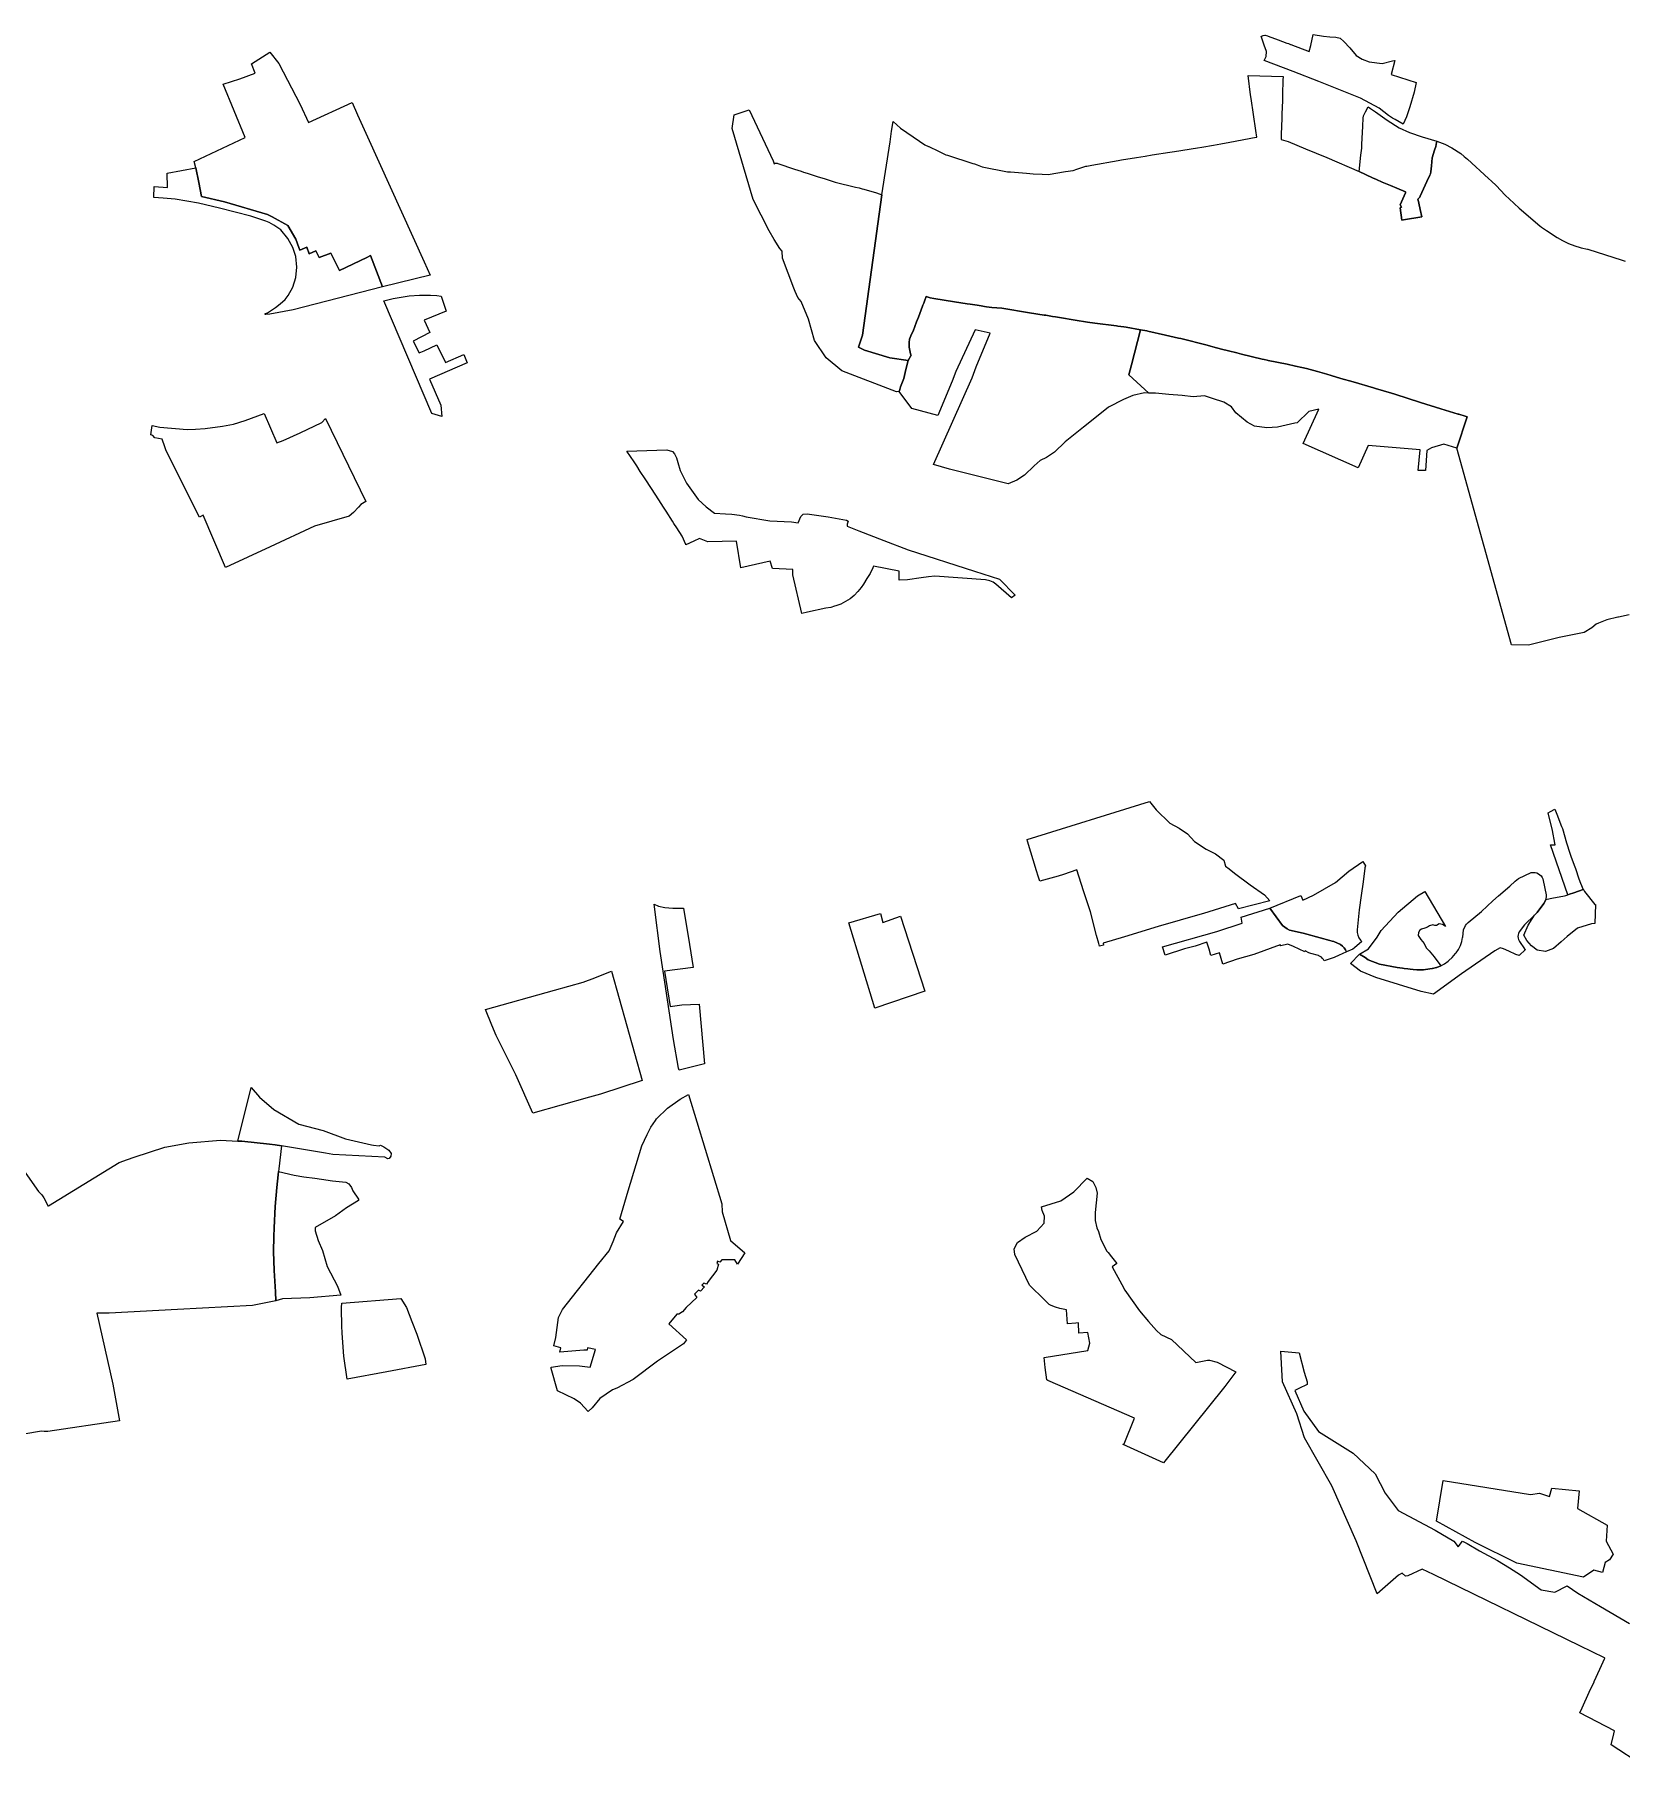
# Model space of a CAD drawing. Header units: inches. Extents: x 280195 to 293923, y 9098893 to 9120289.
# Drawn here: x 285872 to 288220, y 9104739 to 9107299 of the extents above; entities that cross this region are included whole.
import ezdxf

# ---------------------------------------------------------------- set-up
doc = ezdxf.new("R2010")
doc.units = ezdxf.units.IN
doc.header["$MEASUREMENT"] = 0
doc.layers.add('CIS', color=7, linetype='Continuous')

msp = doc.modelspace()

# ---------------------------------------------------------------- linework, layer by layer
at = {"layer": 'CIS'}
for points in [[(287866.1186, 9107256.7164), (287881.5318, 9107260.2054), (287884.5794, 9107260.9872), (287879.3888, 9107240.1448), (287916.5897, 9107228.5557), (287913.1778, 9107214.2717), (287906.8448, 9107192.6353), (287901.9339, 9107177.7503), (287897.348, 9107166.7185), (287885.0623, 9107173.7959), (287881.5598, 9107175.8136), (287875.2176, 9107179.4671), (287861.5077, 9107190.5021), (287833.991, 9107205.3188), (287772.5017, 9107229.6605), (287734.4016, 9107244.583), (287691.6269, 9107260.7343), (287694.5095, 9107266.8765), (287694.9857, 9107274.4965), (287691.3345, 9107283.8627), (287686.9359, 9107296.7645), (287688.8914, 9107297.5465), (287689.9955, 9107298.0056), (287692.4825, 9107298.5852), (287693.2037, 9107298.4756), (287696.6281, 9107297.4504), (287697.3859, 9107297.0989), (287712.1397, 9107291.657), (287725.1649, 9107286.7946), (287727.4822, 9107285.9296), (287730.3871, 9107284.8452), (287731.1188, 9107284.572), (287757.858, 9107274.2582), (287760.2873, 9107283.1745), (287763.8049, 9107299.2393), (287779.1234, 9107296.7215), (287788.6484, 9107296.0864), (287797.3797, 9107295.2929), (287803.8885, 9107293.864), (287809.4446, 9107288.9428), (287818.0172, 9107279.894), (287827.5424, 9107268.3052), (287836.4323, 9107262.749), (287846.9097, 9107258.9389), (287866.1186, 9107256.7164)], [(286265.1482, 9107195.6929), (286277.3534, 9107169.3334), (286342.0441, 9107198.7418), (286350.0054, 9107180.7449), (286364.5867, 9107147.7831), (286448.6185, 9106963.1796), (286457.5124, 9106943.3744), (286387.1527, 9106925.9257), (286369.3633, 9106972.2563), (286363.8751, 9106969.6435), (286323.511, 9106950.428), (286310.8109, 9106975.9605), (286293.0838, 9106969.4782), (286288.4271, 9106979.2147), (286278.5052, 9106975.0873), (286275.2508, 9106984.533), (286264.7733, 9106980.2996), (286263.2917, 9106984.4271), (286258.7849, 9106996.6597), (286246.8786, 9107017.0327), (286223.5688, 9107029.574), (286216.7161, 9107032.8813), (286153.0572, 9107051.7726), (286119.2434, 9107059.5513), (286115.1797, 9107080.417), (286110.9884, 9107101.9377), (286108.4072, 9107111.2771), (286183.9358, 9107146.9417), (286151.4825, 9107225.7396), (286175.8067, 9107233.726), (286198.6453, 9107242.3431), (286193.1814, 9107256.1239), (286220.3277, 9107273.2689), (286233.6627, 9107256.4414), (286265.1482, 9107195.6929)], [(286964.8452, 9107112.4882), (286966.4265, 9107108.1723), (286967.3019, 9107108.5806), (286968.1398, 9107108.8051), (286968.5218, 9107108.9074), (286969.7799, 9107109.0175), (286971.038, 9107108.9074), (286971.957, 9107108.6827), (286971.9732, 9107108.6773), (286996.6332, 9107100.4096), (287006.4642, 9107097.1137), (287009.8635, 9107095.974), (287015.5546, 9107094.0659), (287030.3107, 9107089.3106), (287041.7614, 9107085.72), (287046.1904, 9107084.3312), (287056.8511, 9107080.9884), (287086.6818, 9107073.7048), (287092.0417, 9107072.3959), (287096.8836, 9107071.0303), (287099.272, 9107070.3567), (287118.0678, 9107065.0555), (287125.6198, 9107062.3849), (287097.1932, 9106854.4032), (287091.2368, 9106836.7202), (287100.0666, 9106832.3095), (287137.7051, 9106821.13), (287164.7432, 9106817.0517), (287161.527, 9106804.0017), (287158.352, 9106790.6667), (287155.6003, 9106782.835), (287153.272, 9106777.9667), (287152.2354, 9106774.3962), (287151.367, 9106771.405), (287147.4954, 9106770.7872), (287066.5884, 9106801.7473), (287043.305, 9106821.0092), (287026.16, 9106846.8325), (287017.4818, 9106878.1592), (287006.475, 9106904.1942), (287001.395, 9106910.3327), (286997.3733, 9106919.2227), (286995.5936, 9106923.9893), (286978.9582, 9106968.5411), (286978.1116, 9106978.9128), (286974.9366, 9106982.7229), (286966.4698, 9106996.2695), (286959.0615, 9107008.9695), (286935.6334, 9107055.1284), (286904.5631, 9107160.1316), (286907.1032, 9107180.4516), (286929.6457, 9107188.0717), (286964.8452, 9107112.4882)], [(287841.3513, 9107185.006), (287845.243, 9107192.5813), (287848.8288, 9107190.1634), (287856.1949, 9107185.2104), (287873.5939, 9107172.8914), (287891.2469, 9107161.3343), (287906.7409, 9107154.6033), (287925.029, 9107148.2533), (287946.9653, 9107141.5571), (287946.509, 9107139.43), (287945.2662, 9107133.6354), (287943.5206, 9107128.1099), (287939.9196, 9107116.7115), (287938.9623, 9107105.1518), (287938.2268, 9107096.2735), (287937.358, 9107093.0303), (287936.6581, 9107091.5379), (287932.1742, 9107081.9765), (287922.5029, 9107060.1615), (287921.669, 9107058.6631), (287919.7465, 9107056.5912), (287918.6017, 9107055.808), (287919.1997, 9107054.2023), (287921.7618, 9107043.1669), (287922.3258, 9107040.7378), (287924.9046, 9107029.6305), (287897.6151, 9107025.0493), (287895.2294, 9107024.5801), (287892.8238, 9107043.1191), (287894.5701, 9107044.0716), (287892.665, 9107047.4053), (287900.6175, 9107065.1719), (287900.3977, 9107066.6362), (287887.7721, 9107071.9289), (287878.5733, 9107075.7851), (287866.16, 9107080.9887), (287857.7768, 9107084.7937), (287851.7358, 9107087.1519), (287851.6727, 9107087.5644), (287832.0392, 9107096.4759), (287834.6569, 9107120.748), (287835.7715, 9107131.0833), (287836.1199, 9107137.1386), (287837.1197, 9107154.5142), (287837.4589, 9107163.5709), (287837.9026, 9107175.4154), (287838.2388, 9107178.9474), (287841.3513, 9107185.006)], [(286115.1797, 9107080.417), (286119.2434, 9107059.5513), (286153.0572, 9107051.7726), (286216.7161, 9107032.8813), (286223.5688, 9107029.574), (286246.8786, 9107017.0327), (286258.7849, 9106996.6597), (286263.2917, 9106984.4271), (286264.7733, 9106980.2996), (286275.2508, 9106984.533), (286278.5052, 9106975.0873), (286288.4271, 9106979.2147), (286293.0838, 9106969.4782), (286310.8109, 9106975.9605), (286323.511, 9106950.428), (286363.8751, 9106969.6435), (286369.3633, 9106972.2563), (286387.1527, 9106925.9257), (286254.9204, 9106892.1157), (286220.2176, 9106885.6995), (286214.3041, 9106884.9455), (286213.431, 9106885.1042), (286213.2325, 9106885.5805), (286213.3974, 9106886.3845), (286213.8681, 9106886.5499), (286217.0505, 9106887.668), (286228.798, 9106895.288), (286235.4656, 9106900.6856), (286243.0856, 9106907.5118), (286247.6893, 9106913.3856), (286254.5156, 9106925.6094), (286258.6431, 9106940.0556), (286260.0719, 9106954.9782), (286258.643, 9106971.0119), (286254.5156, 9106984.1882), (286246.7368, 9106997.3645), (286236.6346, 9107010.1702), (286226.1947, 9107017.4016), (286219.2144, 9107021.2439), (286214.1897, 9107023.3559), (286191.9647, 9107030.6319), (286145.9271, 9107042.5382), (286114.9708, 9107049.682), (286080.4426, 9107055.6351), (286062.5832, 9107057.4873), (286048.7129, 9107058.2766), (286049.2345, 9107074.3151), (286069.0783, 9107073.0451), (286068.4433, 9107094.1589), (286110.9884, 9107101.9377), (286115.1797, 9107080.417)], [(286388.865, 9106905.493), (286402.6193, 9106908.9057), (286414.6578, 9106911.0224), (286426.5642, 9106912.8745), (286441.7777, 9106913.9328), (286458.0496, 9106913.8004), (286467.31, 9106913.4037), (286473.6387, 9106912.2858), (286481.3518, 9106890.1526), (286448.6757, 9106876.5265), (286457.01, 9106858.6671), (286432.536, 9106845.7025), (286441.3996, 9106828.3723), (286448.4236, 9106831.5295), (286467.5934, 9106840.1463), (286480.1611, 9106814.0847), (286507.4133, 9106825.991), (286512.0435, 9106813.4233), (286456.7719, 9106789.3131), (286473.3613, 9106750.9749), (286474.8549, 9106734.1543), (286459.8624, 9106738.5357), (286388.865, 9106905.493)], [(287202.8185, 9106908.654), (287233.3541, 9106903.9353), (287233.359, 9106903.9473), (287252.0375, 9106901.0644), (287256.3193, 9106900.4036), (287267.0538, 9106898.7467), (287272.5759, 9106897.8945), (287277.5733, 9106897.123), (287280.7105, 9106896.6388), (287288.3922, 9106895.4532), (287288.4067, 9106895.6162), (287303.4425, 9106894.3054), (287344.2071, 9106887.7001), (287365.9385, 9106884.2882), (287368.229, 9106883.9285), (287378.4095, 9106882.3301), (287382.9712, 9106881.561), (287388.4289, 9106880.6409), (287411.8749, 9106876.6881), (287430.0418, 9106874.0125), (287440.8515, 9106872.4205), (287472.7908, 9106868.3157), (287472.8308, 9106868.3105), (287474.9989, 9106868.0319), (287483.6819, 9106866.916), (287487.4721, 9106866.2619), (287508.6581, 9106862.6058), (287495.0316, 9106810.9053), (287491.1019, 9106795.9954), (287520.6098, 9106769.0047), (287514.3586, 9106769.1072), (287497.264, 9106765.1991), (287483.4263, 9106759.6108), (287461.0732, 9106747.9021), (287433.664, 9106725.815), (287424.2898, 9106718.4107), (287396.941, 9106696.8092), (287381.2405, 9106681.641), (287369.2656, 9106673.6577), (287360.2179, 9106669.1338), (287351.1702, 9106661.1507), (287337.0665, 9106647.3129), (287325.6238, 9106639.862), (287312.8506, 9106634.8058), (287225.833, 9106656.0945), (287202.3782, 9106663.3213), (287259.3023, 9106791.6489), (287265.4936, 9106807.5239), (287285.8739, 9106857.7712), (287264.1242, 9106862.2208), (287235.2571, 9106800.8158), (287229.8652, 9106786.593), (287208.5171, 9106735.8449), (287169.9937, 9106746.0049), (287151.367, 9106771.405), (287152.2354, 9106774.3962), (287153.272, 9106777.9667), (287155.6003, 9106782.835), (287158.352, 9106790.6667), (287161.527, 9106804.0017), (287164.7432, 9106817.0517), (287168.9917, 9106825.1467), (287168.804, 9106825.3885), (287167.9958, 9106827.1679), (287166.4056, 9106836.5964), (287166.0875, 9106840.7809), (287166.2641, 9106843.6363), (287166.5646, 9106848.4933), (287169.8485, 9106855.9982), (287169.8922, 9106856.0983), (287171.9186, 9106860.7291), (287177.0786, 9106874.0675), (287179.8064, 9106881.1185), (287186.1524, 9106897.5222), (287186.6964, 9106898.9288), (287187.8546, 9106901.9224), (287189.5527, 9106906.4366), (287191.0698, 9106910.4695), (287191.0716, 9106910.4743), (287191.5512, 9106911.7492), (287197.1717, 9106910.0528), (287202.742, 9106908.6728), (287202.8185, 9106908.654)], [(287884.6344, 9106767.0879), (287922.8746, 9106755.0108), (287953.0878, 9106745.4686), (287978.3625, 9106737.9234), (287979.3408, 9106737.6313), (287988.6944, 9106734.839), (287991.9914, 9106733.8547), (287976.3485, 9106687.3508), (287957.1493, 9106693.1213), (287939.0553, 9106687.8317), (287932.077, 9106684.0742), (287929.9939, 9106654.2624), (287919.097, 9106654.557), (287922.2365, 9106684.8789), (287845.3268, 9106691.1678), (287830.6951, 9106658.2466), (287749.2033, 9106694.23), (287772.2221, 9106745.0301), (287757.67, 9106741.5905), (287740.2074, 9106724.9217), (287736.9224, 9106724.175), (287711.1032, 9106718.3072), (287695.2282, 9106717.2488), (287677.2365, 9106720.1592), (287666.3885, 9106725.7155), (287649.4552, 9106739.4737), (287643.1051, 9106748.4697), (287631.9926, 9106755.3489), (287614.7947, 9106760.6405), (287603.4176, 9106764.8739), (287586.4842, 9106763.551), (287569.9212, 9106765.403), (287550.342, 9106766.726), (287530.4982, 9106768.8426), (287520.6098, 9106769.0047), (287491.1019, 9106795.9954), (287495.0316, 9106810.9053), (287508.6581, 9106862.6058), (287518.0758, 9106860.9807), (287519.5812, 9106860.6345), (287545.5025, 9106854.6736), (287564.5395, 9106850.2959), (287568.3429, 9106849.4213), (287606.9254, 9106839.6163), (287612.0488, 9106838.3142), (287615.6461, 9106837.4001), (287628.538, 9106834.0431), (287638.6576, 9106831.4081), (287651.0106, 9106828.1916), (287657.9256, 9106826.391), (287688.3754, 9106819.2062), (287691.3618, 9106818.5016), (287695.8948, 9106817.4319), (287697.2741, 9106817.1065), (287725.3435, 9106811.7357), (287737.955, 9106808.8737), (287747.1888, 9106806.7782), (287754.1577, 9106805.1967), (287770.2726, 9106800.6851), (287784.3781, 9106796.7362), (287790.6214, 9106794.9221), (287805.1337, 9106790.7056), (287823.2146, 9106785.452), (287853.1035, 9106776.5591), (287856.4494, 9106775.5636), (287879.7389, 9106768.634), (287884.6344, 9106767.0879)], [(286212.1469, 9106738.5486), (286230.4918, 9106695.3568), (286239.9635, 9106698.5436), (286265.046, 9106709.9735), (286297.2194, 9106725.531), (286302.8286, 9106731.246), (286362.4676, 9106608.3416), (286355.0592, 9106604.1082), (286351.355, 9106599.8749), (286344.2113, 9106592.2019), (286337.5967, 9106586.9103), (286286.532, 9106572.0936), (286220.5918, 9106541.4417), (286154.7773, 9106510.8482), (286121.9078, 9106588.1273), (286116.0871, 9106585.164), (286102.3287, 9106612.4691), (286066.4511, 9106684.8592), (286064.9588, 9106689.4947), (286061.1489, 9106700.6866), (286050.2745, 9106702.9091), (286047.0201, 9106706.3222), (286044.1626, 9106707.116), (286046.3851, 9106721.0067), (286057.4183, 9106718.7048), (286098.1376, 9106715.0535), (286110.2292, 9106715.2652), (286124.6226, 9106716.3235), (286150.3401, 9106720.1335), (286166.3209, 9106723.0969), (286183.8893, 9106728.2827), (286212.1469, 9106738.5486)], [(286992.2885, 9106578.3062), (287001.9722, 9106576.7186), (287005.7822, 9106586.2437), (287009.5922, 9106589.7362), (287015.1485, 9106590.0537), (287046.5811, 9106585.9262), (287073.7274, 9106580.8462), (287075.7911, 9106579.4173), (287074.3624, 9106575.1312), (287074.3624, 9106572.1149), (287091.6662, 9106565.1299), (287128.6695, 9106550.8731), (287164.7254, 9106536.9813), (287262.799, 9106505.5985), (287299.9466, 9106493.5335), (287323.2829, 9106469.8797), (287317.7266, 9106465.7522), (287294.2316, 9106486.0722), (287290.5803, 9106489.0885), (287285.659, 9106491.311), (287279.1503, 9106492.7398), (287204.2201, 9106497.9785), (287195.0126, 9106497.1848), (287183.7799, 9106495.7837), (287163.58, 9106492.581), (287151.6738, 9106491.946), (287151.6738, 9106505.281), (287113.7018, 9106512.8297), (287112.5765, 9106510.5128), (287108.5075, 9106502.1346), (287103.8073, 9106494.486), (287098.6675, 9106486.1219), (287095.4317, 9106481.2858), (287090.4713, 9106475.1604), (287084.898, 9106469.5869), (287078.7725, 9106464.6266), (287072.1622, 9106460.3338), (287065.1392, 9106456.7555), (287057.7808, 9106453.9309), (287055.9908, 9106453.4513), (287050.1674, 9106451.8907), (287043.0011, 9106450.7253), (287015.9724, 9106444.5681), (287007.6061, 9106442.6624), (286994.3357, 9106499.8901), (286994.3357, 9106508.0922), (286964.1731, 9106509.1506), (286960.7336, 9106519.9985), (286917.3418, 9106510.209), (286910.9918, 9106549.6319), (286868.3938, 9106548.8382), (286855.9583, 9106553.6007), (286847.4916, 9106549.8965), (286836.0425, 9106544.5507), (286835.9571, 9106544.7352), (286830.1476, 9106557.2856), (286822.3339, 9106569.5418), (286818.1851, 9106576.0496), (286815.9379, 9106579.5744), (286806.6233, 9106594.1848), (286802.9155, 9106599.9028), (286799.3028, 9106605.474), (286795.8395, 9106610.8148), (286784.8576, 9106627.7503), (286775.7316, 9106641.8236), (286768.4296, 9106653.0842), (286763.0712, 9106661.3474), (286759.3342, 9106667.0199), (286748.7177, 9106683.1346), (286763.2117, 9106683.3989), (286807.8206, 9106684.8276), (286815.9169, 9106682.6051), (286819.2506, 9106678.954), (286821.7906, 9106673.0801), (286823.8544, 9106666.0951), (286827.3469, 9106654.5063), (286831.7919, 9106645.4576), (286836.8719, 9106635.7738), (286854.1757, 9106611.485), (286865.7645, 9106600.3725), (286878.4645, 9106591.165), (286894.4656, 9106590.0126), (286904.0233, 9106589.5775), (286915.4533, 9106588.1486), (286919.6545, 9106587.0645), (286925.2958, 9106585.6087), (286960.0622, 9106579.7349), (286992.2885, 9106578.3062)], [(287639.7685, 9106064.7671), (287647.8253, 9106058.5007), (287670.8969, 9106041.5673), (287691.8521, 9106026.7506), (287700.0467, 9106017.6004), (287653.3287, 9106005.7956), (287649.307, 9106013.6274), (287601.8847, 9105999.0979), (287599.5652, 9105998.3872), (287534.8709, 9105979.602), (287485.0534, 9105964.5205), (287453.3033, 9105954.9427), (287453.8853, 9105952.0321), (287447.9587, 9105950.6563), (287446.6272, 9105954.6143), (287443.5679, 9105966.303), (287434.4427, 9106001.1661), (287424.0796, 9106032.2678), (287414.4521, 9106063.5079), (287394.8283, 9106056.7922), (287386.5889, 9106053.9725), (287359.563, 9106046.5816), (287357.0699, 9106054.1784), (287354.5413, 9106061.8836), (287341.5607, 9106105.9659), (287340.8344, 9106108.4325), (287521.8834, 9106164.7576), (287531.8318, 9106152.0575), (287551.9401, 9106132.3725), (287565.4868, 9106125.3875), (287578.1868, 9106116.7091), (287588.5585, 9106105.2791), (287605.4919, 9106094.2724), (287619.2504, 9106087.0758), (287631.9503, 9106077.7624), (287634.4904, 9106068.8724), (287639.7685, 9106064.7671)], [(288163.6816, 9106034.6119), (288149.5489, 9106029.7456), (288143.1511, 9106027.5426), (288140.725, 9106026.7072), (288115.0072, 9106100.5481), (288122.0043, 9106100.4813), (288121.5276, 9106103.1563), (288118.1943, 9106121.8595), (288111.8443, 9106148.1063), (288115.0361, 9106149.7914), (288121.7374, 9106153.3291), (288124.6811, 9106145.8024), (288131.5041, 9106127.7951), (288132.6468, 9106124.7793), (288138.6316, 9106103.3581), (288143.6227, 9106088.245), (288145.1334, 9106083.6706), (288147.1503, 9106078.348), (288151.0947, 9106067.939), (288152.0685, 9106065.3691), (288157.2738, 9106050.0126), (288159.3414, 9106043.9134), (288163.6816, 9106034.6119)], [(287813.1386, 9105942.1091), (287812.014, 9105945.0601), (287810.0209, 9105948.0903), (287807.5542, 9105950.4498), (287804.2048, 9105953.0156), (287794.5293, 9105957.4945), (287792.0092, 9105958.1892), (287788.6009, 9105959.1287), (287774.3648, 9105963.0528), (287749.4218, 9105969.7512), (287728.84, 9105974.0589), (287725.6357, 9105976.2222), (287718.5492, 9105981.0068), (287709.2316, 9105993.9299), (287700.0533, 9106006.853), (287745.9612, 9106025.6852), (287748.7394, 9106018.7002), (287764.5615, 9106026.135), (287796.973, 9106044.9866), (287816.5091, 9106061.4908), (287837.6528, 9106076.0752), (287841.5995, 9106069.535), (287840.9124, 9106068.0615), (287840.4916, 9106066.491), (287840.4215, 9106066.0257), (287837.887, 9106045.7028), (287835.1726, 9106025.7899), (287832.2838, 9106004.5973), (287829.0752, 9105974.9708), (287829.0475, 9105974.7152), (287829.0475, 9105970.6478), (287829.8663, 9105966.6641), (287831.4702, 9105962.9263), (287833.7937, 9105959.588), (287835.8627, 9105957.5068), (287825.0287, 9105948.3611), (287822.6625, 9105946.3636), (287813.1386, 9105942.1091)], [(288108.183, 9106019.8654), (288107.221, 9106017.0102), (288105.371, 9106013.905), (288095.342, 9106000.4716), (288091.2334, 9105996.3662), (288076.8948, 9105982.0383), (288068.8128, 9105971.8563), (288068.6542, 9105971.5888), (288067.6734, 9105969.4855), (288067.0727, 9105967.2438), (288066.8705, 9105964.9319), (288067.0727, 9105962.62), (288067.6734, 9105960.3784), (288068.6542, 9105958.2751), (288069.1642, 9105957.461), (288076.5433, 9105946.5766), (288078.3811, 9105945.575), (288068.6153, 9105936.5416), (288064.0609, 9105938.4425), (288053.3585, 9105943.0083), (288045.7225, 9105946.7933), (288040.6292, 9105947.9555), (288032.7975, 9105943.5105), (287983.6908, 9105909.8554), (287941.7807, 9105879.7987), (287923.5772, 9105883.6087), (287856.6905, 9105904.1404), (287834.0421, 9105913.6654), (287819.3784, 9105924.8896), (287832.6331, 9105938.563), (287840.9041, 9105933.988), (287845.2611, 9105930.2246), (287862.3631, 9105923.8662), (287888.4875, 9105918.9431), (287896.0499, 9105917.9541), (287898.5304, 9105917.6297), (287904.1515, 9105916.8946), (287907.6134, 9105916.4419), (287912.1205, 9105915.8525), (287917.5162, 9105915.6129), (287925.1723, 9105915.7733), (287927.1723, 9105915.8153), (287936.7776, 9105916.8246), (287939.9635, 9105917.3409), (287940.6639, 9105917.4695), (287946.2831, 9105918.9122), (287946.8956, 9105919.0695), (287952.8775, 9105921.4379), (287958.5153, 9105924.5374), (287963.7203, 9105928.319), (287964.9421, 9105929.3625), (287969.6724, 9105933.8582), (287974.7576, 9105939.5465), (287975.6802, 9105940.7109), (287979.1452, 9105945.8966), (287981.9036, 9105951.4902), (287983.9084, 9105957.3959), (287985.1251, 9105963.513), (287985.195, 9105964.0696), (287986.4587, 9105974.626), (287989.1804, 9105980.9673), (287990.8362, 9105983.3462), (287993.3972, 9105985.8474), (288012.8618, 9106001.7733), (288029.8222, 9106017.7629), (288038.052, 9106024.9235), (288054.9287, 9106039.6083), (288063.076, 9106046.7302), (288067.8332, 9106050.8887), (288086.4514, 9106059.345), (288087.3566, 9106059.5338), (288089.9334, 9106059.7593), (288092.51, 9106059.5338), (288095.0084, 9106058.8644), (288097.3526, 9106057.7712), (288099.4714, 9106056.2876), (288101.3003, 9106054.4586), (288102.7841, 9106052.34), (288103.8772, 9106049.9957), (288104.4926, 9106047.7869), (288108.7091, 9106026.3693), (288108.8301, 9106024.3205), (288108.4231, 9106020.5779), (288108.183, 9106019.8654)], [(287929.0807, 9106031.3523), (287959.7724, 9105979.7056), (287955.3274, 9105982.6689), (287950.2474, 9105983.5156), (287946.649, 9105981.3989), (287944.109, 9105980.9756), (287940.934, 9105982.0339), (287936.2773, 9105980.7639), (287933.314, 9105978.8589), (287929.0807, 9105977.1655), (287924.424, 9105975.8955), (287921.884, 9105974.2022), (287919.979, 9105971.0272), (287919.344, 9105966.3705), (287923.154, 9105960.4438), (287928.0223, 9105954.3055), (287931.4091, 9105948.1672), (287935.4307, 9105943.7221), (287940.7224, 9105938.0071), (287943.2297, 9105934.9343), (287952.8775, 9105921.4379), (287946.8956, 9105919.0695), (287946.2831, 9105918.9122), (287940.6639, 9105917.4695), (287939.9635, 9105917.3409), (287936.7776, 9105916.8246), (287927.1723, 9105915.8153), (287925.1723, 9105915.7733), (287917.5162, 9105915.6129), (287912.1205, 9105915.8525), (287907.6134, 9105916.4419), (287904.1515, 9105916.8946), (287898.5304, 9105917.6297), (287896.0499, 9105917.9541), (287888.4875, 9105918.9431), (287862.3631, 9105923.8662), (287845.2611, 9105930.2246), (287840.9041, 9105933.988), (287832.6331, 9105938.563), (287845.8955, 9105946.8972), (287858.5956, 9105964.0422), (287864.7339, 9105973.5672), (287889.4989, 9106001.0838), (287918.2856, 9106025.214), (287929.0807, 9106031.3523)], [(288165.3475, 9106031.621), (288180.7155, 9106012.4541), (288181.7908, 9106012.464), (288180.6068, 9105984.0483), (288175.953, 9105983.8791), (288154.9186, 9105977.1322), (288139.8373, 9105964.8289), (288130.7091, 9105956.8915), (288119.5966, 9105947.3665), (288107.6904, 9105942.604), (288095.3872, 9105944.5884), (288087.0528, 9105951.3352), (288079.909, 9105958.8759), (288075.5434, 9105966.8134), (288082.2903, 9105981.4978), (288091.2334, 9105996.3662), (288095.342, 9106000.4716), (288105.371, 9106013.905), (288107.221, 9106017.0102), (288108.183, 9106019.8654), (288110.324, 9106020.2658), (288117.0219, 9106021.5182), (288135.9159, 9106025.0513), (288137.799, 9106025.5518), (288137.7501, 9106025.6829), (288140.725, 9106026.7072), (288143.1511, 9106027.5426), (288149.5489, 9106029.7456), (288163.6816, 9106034.6119), (288163.77, 9106034.4225), (288165.3475, 9106031.621)], [(286789.2059, 9106012.8554), (286795.4188, 9106009.8911), (286804.7134, 9106008.0402), (286816.3658, 9106006.8322), (286832.5908, 9106006.8037), (286841.338, 9105953.239), (286846.8868, 9105919.2596), (286804.0552, 9105913.6596), (286812.3883, 9105861.3529), (286830.0947, 9105863.8782), (286855.5373, 9105864.7481), (286863.6336, 9105776.6416), (286825.7927, 9105767.3776), (286824.9865, 9105770.2571), (286817.4863, 9105812.7233), (286802.1173, 9105913.561), (286797.8846, 9105942.6057), (286789.6489, 9106009.035), (286789.2059, 9106012.8554)], [(287813.1386, 9105942.1091), (287807.0606, 9105939.394), (287802.6512, 9105937.4243), (287794.845, 9105933.9371), (287780.0861, 9105928.8412), (287779.2262, 9105930.6372), (287778.4209, 9105931.7873), (287777.9326, 9105932.4845), (287776.3381, 9105934.0791), (287774.4908, 9105935.3725), (287772.447, 9105936.3256), (287771.7939, 9105936.5438), (287760.7045, 9105939.898), (287757.5859, 9105940.8413), (287752.3102, 9105943.6105), (287751.6706, 9105942.3766), (287734.9489, 9105950.3142), (287726.2707, 9105953.5949), (287716.3223, 9105951.2666), (287715.264, 9105952.6424), (287676.4231, 9105938.0374), (287651.658, 9105931.264), (287630.3855, 9105924.1732), (287625.3076, 9105940.6656), (287612.6055, 9105936.5557), (287609.9596, 9105946.3982), (287606.5729, 9105956.6641), (287589.5337, 9105950.8432), (287573.5529, 9105946.6099), (287545.1895, 9105937.2966), (287541.1677, 9105949.7849), (287621.2838, 9105972.5391), (287659.0664, 9105984.71), (287657.4789, 9105993.2826), (287700.0533, 9106006.853), (287709.2316, 9105993.9299), (287718.5492, 9105981.0068), (287725.6357, 9105976.2222), (287728.84, 9105974.0589), (287749.4218, 9105969.7512), (287774.3648, 9105963.0528), (287788.6009, 9105959.1287), (287792.0092, 9105958.1892), (287794.5293, 9105957.4945), (287804.2048, 9105953.0156), (287807.5542, 9105950.4498), (287810.0209, 9105948.0903), (287812.014, 9105945.0601), (287813.1386, 9105942.1091)], [(287123.7075, 9105998.9912), (287127.1069, 9105985.6179), (287153.4731, 9105994.8684), (287189.41, 9105884.177), (287115.6717, 9105859.0671), (287115.3339, 9105858.9747), (287076.8865, 9105984.9994), (287123.7075, 9105998.9912)], [(286693.4945, 9105727.2417), (286609.3265, 9105703.6257), (286584.0918, 9105760.2136), (286554.9876, 9105818.422), (286548.6997, 9105833.8751), (286539.3773, 9105856.7868), (286641.4501, 9105885.5239), (286684.1045, 9105897.5326), (286701.3025, 9105903.8827), (286712.2684, 9105908.3283), (286725.7765, 9105913.8045), (286771.0203, 9105751.7469), (286709.6369, 9105731.7708), (286693.4945, 9105727.2417)], [(286237.6965, 9105655.1788), (286228.1019, 9105656.5073), (286219.8264, 9105657.6531), (286178.9746, 9105662.2039), (286172.9421, 9105662.2038), (286192.4683, 9105741.3145), (286204.798, 9105726.974), (286226.2822, 9105708.7706), (286263.0066, 9105687.1806), (286299.3074, 9105677.7614), (286332.2216, 9105665.3789), (286370.6392, 9105656.7007), (286373.4967, 9105656.2772), (286381.9634, 9105655.0072), (286384.1859, 9105656.2772), (286389.0542, 9105653.7372), (286396.2509, 9105648.5514), (286399.7434, 9105643.8947), (286399.5316, 9105640.0847), (286396.7801, 9105636.3804), (286394.7692, 9105636.063), (286390.3242, 9105638.603), (286313.4891, 9105642.2014), (286302.4824, 9105644.1064), (286240.4639, 9105654.7956), (286237.6965, 9105655.1788)], [(286923.0247, 9105496.8501), (286912.1525, 9105480.1464), (286908.3937, 9105486.694), (286888.8818, 9105486.28), (286886.3418, 9105483.3166), (286882.7435, 9105484.5866), (286881.6851, 9105481.2), (286884.2252, 9105480.3533), (286881.4735, 9105471.2516), (286868.9851, 9105454.5299), (286866.4451, 9105450.7199), (286862.2118, 9105452.2015), (286859.6718, 9105448.8149), (286863.2701, 9105446.4865), (286857.5551, 9105439.9249), (286854.5918, 9105441.8299), (286848.6651, 9105435.6915), (286852.2635, 9105430.6116), (286836.1767, 9105416.2182), (286830.6734, 9105409.4448), (286825.5934, 9105406.0582), (286822.4184, 9105406.2698), (286810.5275, 9105391.7185), (286836.8862, 9105367.9695), (286832.4047, 9105362.2431), (286793.7093, 9105336.4462), (286757.6724, 9105309.412), (286733.8598, 9105296.4475), (286727.5098, 9105294.0662), (286708.5922, 9105281.3661), (286697.0827, 9105267.6078), (286691.3941, 9105262.0515), (286680.017, 9105274.4868), (286670.6243, 9105280.837), (286646.1503, 9105292.4787), (286636.3607, 9105325.9485), (286636.5163, 9105327.7254), (286652.8097, 9105330.2646), (286678.2759, 9105329.9339), (286694.4817, 9105327.9496), (286701.922, 9105354.0911), (286690.1132, 9105356.1047), (286689.584, 9105352.9297), (286684.8215, 9105352.9297), (286649.6319, 9105349.7547), (286650.6902, 9105356.3692), (286640.7208, 9105359.3733), (286643.3463, 9105371.8442), (286647.4738, 9105401.3717), (286653.3476, 9105413.278), (286707.3227, 9105481.0644), (286722.5627, 9105499.6382), (286728.119, 9105513.6082), (286733.4056, 9105526.3929), (286743.4598, 9105543.1992), (286737.9615, 9105546.4695), (286750.344, 9105588.6971), (286770.8228, 9105655.2136), (286778.4428, 9105672.1998), (286784.1579, 9105682.9948), (286790.7966, 9105692.5699), (286792.4129, 9105694.9011), (286808.6054, 9105710.776), (286827.4967, 9105724.4286), (286839.6883, 9105731.2709), (286888.9595, 9105569.28), (286889.621, 9105557.3737), (286901.858, 9105515.0402), (286923.0247, 9105496.8501)], [(286233.2895, 9105617.319), (286256.4684, 9105611.9255), (286270.6453, 9105609.3611), (286286.9183, 9105607.3329), (286296.6298, 9105606.0632), (286312.9051, 9105603.5086), (286332.8503, 9105601.4979), (286337.3207, 9105599.1503), (286341.2829, 9105593.3787), (286342.8806, 9105588.3854), (286351.332, 9105576.3182), (286351.342, 9105574.2125), (286333.5554, 9105563.5996), (286317.3503, 9105551.415), (286287.5291, 9105534.1646), (286287.5517, 9105529.4269), (286292.0785, 9105515.2354), (286298.183, 9105500.2617), (286305.1158, 9105476.6062), (286320.205, 9105447.7254), (286325.5149, 9105434.3273), (286279.6306, 9105430.1606), (286239.2422, 9105428.652), (286229.1769, 9105426.0143), (286228.4791, 9105439.0621), (286226.6502, 9105470.5791), (286225.5918, 9105498.6249), (286226.4328, 9105520.9951), (286226.9148, 9105533.8146), (286228.4471, 9105565.4324), (286230.6961, 9105593.7429), (286232.6849, 9105612.1246), (286233.2895, 9105617.319)], [(287520.1406, 9105395.1005), (287532.3218, 9105381.8927), (287538.644, 9105376.2375), (287554.2746, 9105368.7321), (287590.4025, 9105334.4417), (287607.6829, 9105337.8649), (287610.355, 9105338.2097), (287621.9676, 9105334.9716), (287649.7489, 9105320.6841), (287633.0801, 9105298.9882), (287542.7481, 9105186.264), (287482.7957, 9105213.1019), (287483.0638, 9105214.0397), (287484.1221, 9105214.3042), (287499.7326, 9105252.1397), (287371.4094, 9105308.2315), (287369.8289, 9105308.9485), (287367.6671, 9105327.2768), (287365.9449, 9105341.8778), (287430.61, 9105352.5162), (287433.5734, 9105363.0996), (287430.6099, 9105378.9746), (287417.3252, 9105378.2468), (287416.5394, 9105393.2647), (287412.83, 9105392.9446), (287400.3578, 9105391.8409), (287398.8652, 9105412.7381), (287389.1097, 9105414.3471), (287382.6016, 9105416.5165), (287376.3345, 9105419.1679), (287373.4421, 9105420.6141), (287372.0361, 9105421.942), (287371.3626, 9105422.578), (287364.7646, 9105428.8095), (287345.9635, 9105447.3696), (287344.4622, 9105449.0608), (287322.4163, 9105494.6531), (287321.358, 9105502.6966), (287326.4381, 9105512.2216), (287337.868, 9105520.0533), (287355.0131, 9105528.7316), (287366.0198, 9105541.0083), (287366.2524, 9105551.1012), (287363.0688, 9105559.6438), (287361.8015, 9105564.7132), (287390.8746, 9105573.7999), (287409.6968, 9105587.3126), (287429.8006, 9105607.1482), (287438.0014, 9105602.2085), (287442.6589, 9105593.5975), (287444.3635, 9105585.4033), (287441.5743, 9105556.7437), (287441.4224, 9105544.5303), (287443.7805, 9105534.0133), (287446.1869, 9105528.2452), (287449.7003, 9105516.638), (287458.7684, 9105499.4873), (287460.5316, 9105497.4547), (287465.3889, 9105490.9502), (287473.4485, 9105481.2259), (287466.6971, 9105476.2921), (287480.8498, 9105449.8714), (287485.2954, 9105441.6805), (287507.1583, 9105411.3051), (287520.1406, 9105395.1005)], [(286326.8833, 9105422.3842), (286413.9379, 9105429.1157), (286422.3937, 9105416.101), (286430.466, 9105395.5041), (286437.9018, 9105376.3781), (286450.245, 9105340.2198), (286451.1255, 9105331.5908), (286393.4691, 9105320.7881), (286334.7624, 9105310.1908), (286329.9855, 9105343.8584), (286327.5138, 9105378.1687), (286326.834, 9105388.6936), (286326.5038, 9105413.9598), (286326.4998, 9105414.8021), (286326.4938, 9105416.0654), (286326.8833, 9105422.3842)], [(288098.8074, 9105141.1036), (288113.6487, 9105136.4757), (288116.9381, 9105148.9406), (288157.5782, 9105144.8131), (288154.8505, 9105118.7639), (288198.8201, 9105093.8754), (288197.5457, 9105070.384), (288207.763, 9105051.0393), (288202.5359, 9105042.7697), (288196.0191, 9105038.4938), (288192.2932, 9105024.0523), (288179.1202, 9105027.2915), (288164.1712, 9105017.105), (288065.0729, 9105037.519), (288003.5572, 9105068.4753), (287946.5057, 9105099.7505), (287956.4184, 9105160.0656), (288085.6817, 9105139.475), (288098.8074, 9105141.1036)]]:
    msp.add_lwpolyline(points, close=True, dxfattribs=at)
for points in [[(288231.3345, 9106440.9479), (288215.5442, 9106437.3915), (288214.9474, 9106437.2572), (288198.3441, 9106433.5176), (288186.2903, 9106428.4685), (288182.8676, 9106427.0349), (288176.5177, 9106421.7432), (288165.0876, 9106414.5466), (288127.7347, 9106407.082), (288082.3346, 9106395.9176), (288057.317, 9106396.4179), (287976.3485, 9106687.3508), (287991.9914, 9106733.8547), (287988.6944, 9106734.839), (287979.3408, 9106737.6313), (287978.3625, 9106737.9234), (287953.0878, 9106745.4686), (287922.8746, 9106755.0108), (287884.6344, 9106767.0879), (287879.7389, 9106768.634), (287856.4494, 9106775.5636), (287853.1035, 9106776.5591), (287823.2146, 9106785.452), (287805.1337, 9106790.7056), (287790.6214, 9106794.9221), (287784.3781, 9106796.7362), (287770.2726, 9106800.6851), (287754.1577, 9106805.1967), (287747.1888, 9106806.7782), (287737.955, 9106808.8737), (287725.3435, 9106811.7357), (287697.2741, 9106817.1065), (287695.8948, 9106817.4319), (287691.3618, 9106818.5016), (287688.3754, 9106819.2062), (287657.9256, 9106826.391), (287651.0106, 9106828.1916), (287638.6576, 9106831.4081), (287628.538, 9106834.0431), (287615.6461, 9106837.4001), (287612.0488, 9106838.3142), (287606.9254, 9106839.6163), (287568.3429, 9106849.4213), (287564.5395, 9106850.2959), (287545.5025, 9106854.6736), (287519.5812, 9106860.6345), (287518.0758, 9106860.9807), (287508.6581, 9106862.6058), (287487.4721, 9106866.2619), (287483.6819, 9106866.916), (287474.9989, 9106868.0319), (287472.8308, 9106868.3105), (287472.7908, 9106868.3157), (287440.8515, 9106872.4205), (287430.0418, 9106874.0125), (287411.8749, 9106876.6881), (287388.4289, 9106880.6409), (287382.9712, 9106881.561), (287378.4095, 9106882.3301), (287368.229, 9106883.9285), (287365.9385, 9106884.2882), (287344.2071, 9106887.7001), (287303.4425, 9106894.3054), (287288.4067, 9106895.6162), (287288.3922, 9106895.4532), (287280.7105, 9106896.6388), (287277.5733, 9106897.123), (287272.5759, 9106897.8945), (287267.0538, 9106898.7467), (287256.3193, 9106900.4036), (287252.0375, 9106901.0644), (287233.359, 9106903.9473), (287233.3541, 9106903.9353), (287202.8185, 9106908.654), (287202.742, 9106908.6728), (287197.1717, 9106910.0528), (287191.5512, 9106911.7492), (287191.0716, 9106910.4743), (287191.0698, 9106910.4695), (287189.5527, 9106906.4366), (287187.8546, 9106901.9224), (287186.6964, 9106898.9288), (287186.1524, 9106897.5222), (287179.8064, 9106881.1185), (287177.0786, 9106874.0675), (287171.9186, 9106860.7291), (287169.8922, 9106856.0983), (287169.8485, 9106855.9982), (287166.5646, 9106848.4933), (287166.2641, 9106843.6363), (287166.0875, 9106840.7809), (287166.4056, 9106836.5964), (287167.9958, 9106827.1679), (287168.804, 9106825.3885), (287168.9917, 9106825.1467), (287164.7432, 9106817.0517), (287137.7051, 9106821.13), (287100.0666, 9106832.3095), (287091.2368, 9106836.7202), (287097.1932, 9106854.4032), (287125.6198, 9107062.3849), (287137.9262, 9107140.6343), (287140.2822, 9107156.5897), (287142.3995, 9107170.928), (287153.3905, 9107160.8441), (287181.2931, 9107141.8258), (287189.3441, 9107136.3383), (287194.7791, 9107133.7366), (287194.7874, 9107133.7326), (287195.1973, 9107133.5365), (287209.6794, 9107126.6039), (287220.3246, 9107121.5082), (287222.8095, 9107120.7109), (287260.5492, 9107108.6034), (287262.6623, 9107107.8632), (287266.9408, 9107106.3646), (287274.4653, 9107103.7291), (287311.8648, 9107096.47), (287316.2763, 9107096.0886), (287339.8471, 9107094.0504), (287349.7143, 9107093.5115), (287362.7862, 9107092.7975), (287362.8409, 9107092.7945), (287371.9298, 9107092.2981), (287397.6426, 9107096.4874), (287409.0601, 9107098.3474), (287414.2979, 9107100.0364), (287427.8252, 9107104.3986), (287429.2278, 9107104.658), (287436.5795, 9107106.0177), (287475.2639, 9107113.1721), (287480.1574, 9107114.0772), (287502.538, 9107117.5686), (287515.3118, 9107119.5614), (287525.5806, 9107121.1634), (287551.94, 9107125.2755), (287558.7021, 9107126.3637), (287592.6136, 9107131.8211), (287599.37, 9107132.9084), (287616.3046, 9107135.6336), (287627.2099, 9107137.6978), (287640.5153, 9107140.2163), (287679.6068, 9107147.6157), (287680.4469, 9107147.5938), (287679.0089, 9107157.4458), (287675.5488, 9107181.1518), (287672.1239, 9107204.6166), (287671.4198, 9107210.3753), (287667.9353, 9107238.8766), (287719.3599, 9107237.2535), (287719.3814, 9107236.3766), (287719.0569, 9107232.9877), (287718.6607, 9107210.2613), (287718.5082, 9107201.5172), (287717.8514, 9107181.6185), (287717.6302, 9107174.9153), (287716.5306, 9107151.7115), (287716.4638, 9107148.8885), (287716.4638, 9107148.8885), (287716.6648, 9107143.9958), (287727.014, 9107141.2981), (287752.4401, 9107130.2753), (287784.1292, 9107117.2651), (287832.0392, 9107096.4759), (287851.6727, 9107087.5644), (287851.7358, 9107087.1519), (287857.7768, 9107084.7937), (287866.16, 9107080.9887), (287878.5733, 9107075.7851), (287887.7721, 9107071.9289), (287900.3977, 9107066.6362), (287900.6175, 9107065.1719), (287892.665, 9107047.4053), (287894.5701, 9107044.0716), (287892.8238, 9107043.1191), (287895.2294, 9107024.5801), (287897.6151, 9107025.0493), (287924.9046, 9107029.6305), (287922.3258, 9107040.7378), (287921.7618, 9107043.1669), (287919.1997, 9107054.2023), (287918.6017, 9107055.808), (287919.7465, 9107056.5912), (287921.669, 9107058.6631), (287922.5029, 9107060.1615), (287932.1742, 9107081.9765), (287936.6581, 9107091.5379), (287937.358, 9107093.0303), (287938.2268, 9107096.2735), (287938.9623, 9107105.1518), (287939.9196, 9107116.7115), (287943.5206, 9107128.1099), (287945.2662, 9107133.6354), (287946.509, 9107139.43), (287946.9653, 9107141.5571), (287958.6841, 9107137.0773), (287969.2251, 9107131.4893), (287982.4031, 9107123.2382), (287987.5046, 9107119.0544), (287992.3605, 9107115.0719), (288023.4553, 9107086.3913), (288027.927, 9107082.291), (288034.8445, 9107075.948), (288048.005, 9107061.8084), (288048.7189, 9107061.0413), (288054.0885, 9107056.1274), (288068.9877, 9107042.4924), (288099.5694, 9107016.2426), (288101.8391, 9107014.1394), (288109.1758, 9107009.3767), (288124.7558, 9106999.2629), (288132.9093, 9106994.4206), (288141.7419, 9106990.1026), (288150.901, 9106986.5288), (288158.9693, 9106984.1268), (288160.3238, 9106983.7235), (288169.946, 9106981.7059), (288170.2018, 9106981.6634), (288171.7623, 9106981.1691), (288219.562, 9106966.0196), (288225.6158, 9106964.1724)], [(285842.1128, 9105639.0815), (285878.0962, 9105587.7522), (285882.8477, 9105582.7362), (285886.0228, 9105578.2383), (285886.0228, 9105578.2383), (285892.3726, 9105566.0674), (285892.61, 9105566.2131), (285997.4654, 9105630.6259), (286009.5041, 9105635.1238), (286019.6344, 9105638.4524), (286065.0666, 9105653.3802), (286100.3885, 9105659.4655), (286147.0876, 9105663.4343), (286172.9421, 9105662.2038), (286178.9746, 9105662.2039), (286219.8264, 9105657.6531), (286228.1019, 9105656.5073), (286237.6965, 9105655.1788), (286233.7282, 9105621.0872), (286233.2895, 9105617.319), (286232.6849, 9105612.1246), (286230.6961, 9105593.7429), (286228.4471, 9105565.4324), (286226.9148, 9105533.8146), (286226.4328, 9105520.9951), (286225.5918, 9105498.6249), (286226.6502, 9105470.5791), (286228.4791, 9105439.0621), (286229.1769, 9105426.0143), (286194.4635, 9105418.8177), (286083.55, 9105412.891), (285982.3731, 9105407.5993), (285964.3149, 9105407.4677), (285987.8764, 9105302.4008), (285997.8248, 9105248.214), (285891.7796, 9105232.5506), (285886.4687, 9105232.768), (285882.7307, 9105232.921), (285833.1647, 9105224.8521)], [(288251.5265, 9104738.5618), (288204.6952, 9104769.1212), (288208.6912, 9104785.4475), (288209.7486, 9104789.5629), (288158.7202, 9104816.1466), (288161.97, 9104823.7168), (288172.2646, 9104846.6715), (288179.488, 9104862.1325), (288179.6301, 9104862.4364), (288187.9808, 9104881.0578), (288195.6583, 9104897.1302), (288194.9599, 9104897.6051), (288158.3334, 9104915.4947), (287942.1334, 9105021.0939), (287925.3233, 9105028.8319), (287904.0165, 9105018.7748), (287900.8064, 9105018.4507), (287895.5047, 9105023.0639), (287890.0013, 9105020.1006), (287858.6533, 9104992.5078), (287827.7712, 9105070.9007), (287791.7877, 9105152.3925), (287751.3594, 9105223.0893), (287739.7264, 9105258.5512), (287718.4876, 9105305.8829), (287717.1293, 9105332.9117), (287716.1883, 9105351.6377), (287743.2041, 9105348.7431), (287750.894, 9105320.1244), (287755.1213, 9105306.1081), (287755.2602, 9105303.902), (287755.0843, 9105302.2846), (287742.9789, 9105296.3664), (287737.0084, 9105293.4475), (287750.2376, 9105262.7557), (287771.7323, 9105232.4291), (287822.9293, 9105200.6791), (287855.87, 9105169.7228), (287870.5544, 9105141.5446), (287889.6045, 9105115.7476), (287944.3733, 9105086.7757), (287972.1546, 9105070.1069), (287972.1546, 9105070.1069), (287978.3484, 9105061.7692), (287984.7605, 9105070.3835), (287992.0339, 9105066.6406), (288010.3113, 9105056.1204), (288036.7066, 9105041.6931), (288054.4786, 9105030.9203), (288070.7884, 9105020.3744), (288101.4744, 9104998.3766), (288121.5828, 9104994.6723), (288139.5745, 9105004.1973), (288155.4399, 9104993.2925), (288189.0307, 9104973.6152), (288232.0626, 9104948.407)]]:
    msp.add_lwpolyline(points, dxfattribs=at)

doc.saveas('drawing.dxf')
